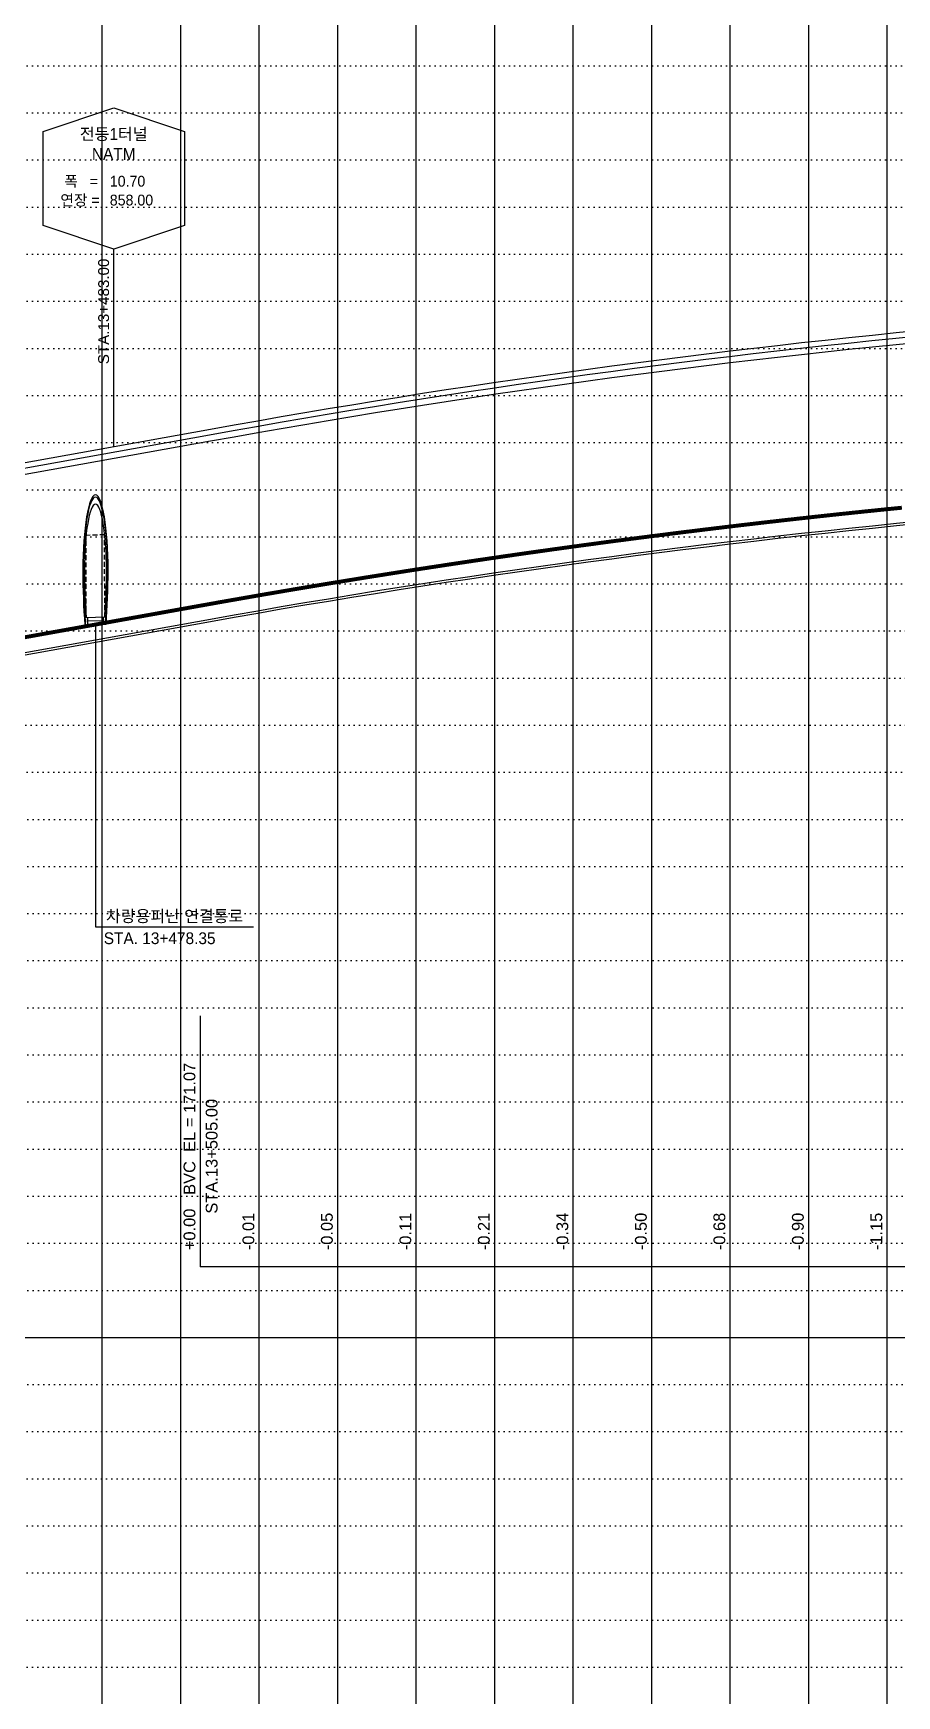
# Model space of a CAD drawing. Header units: millimetres. Extents: x -1499 to 6658, y -12483 to -6008.
# Drawn here: x 2718.7 to 2938.7, y -11124.4 to -10700.8 of the extents above; entities that cross this region are included whole.
import ezdxf
from ezdxf.enums import TextEntityAlignment as Align

# ---------------------------------------------------------------- set-up
doc = ezdxf.new("R2010")
doc.units = ezdxf.units.MM
for name, pattern in [('A-DASHD01', [0.75, 0.5, -0.25]), ('A-DOTLN01H', [0.125, 0, -0.125]), ('CONT', [2, 1, 1])]:
    doc.linetypes.add(name, pattern=pattern)
doc.layers.add('_와꾸', color=7, linetype='Continuous', plot=False)
for name, color, linetype in [('CR-BRDG-NEWC', 4, 'CONT'), ('CR-GRID', 56, 'A-DOTLN01H'), ('CR-TABL-LIN2', 1, 'Continuous'), ('CR-TABL-TEX2', 3, 'Continuous'), ('CS-CONC-MAJR', 4, 'Continuous'), ('CS-EXCV', 3, 'A-DIGLN01'), ('CS-HIDL', 2, 'A-DASHD01'), ('CS-PATT', 1, 'Continuous'), ('구조물인출선', 1, 'Continuous'), ('수직그리드', 1, 'Continuous'), ('신규구조물', 4, 'Continuous'), ('일반제원문자', 3, 'Continuous'), ('일반치수선', 1, 'Continuous'), ('종단계획선', 7, 'Continuous'), ('축척바(문자)', 3, 'Continuous')]:
    doc.layers.add(name, color=color, linetype=linetype)
doc.styles.get("Standard").update_dxf_attribs({"font": 'arial.ttf'})
doc.styles.add('WGTXT', font='Gulim.ttf')
doc.styles.add('돋움', font='Dotum.TTF')
doc.linetypes.add('A-DIGLN01', pattern='A,0.9,-0.2,[19,kscals.shx,S=0.1,R=180,X=0,Y=0],0.9', length=2)
doc.linetypes.add('E-DIGLN01H', pattern='A,0.45,-0.1,[19,kosdic.shx,S=0.05,R=180,X=0,Y=0],0.45', length=1)

# ---------------------------------------------------------------- blocks, each defined once
blk = doc.blocks.new('CRBRDGN')
blk.add_lwpolyline([(-18, 30), (0, 36), (18, 30), (18, 6), (0, 0), (-18, 6)], close=True)
at = {"style": 'WGTXT'}
for s, p in [(' 폭   =', (-13.6, 15.94)), ('연장 =', (-13.6, 11.14))]:
    blk.add_text(s, height=2.76, dxfattribs=at).set_placement(p)
for tag, p in [('BRDG_NAME', (0, 29.35)), ('SUPER_STRU', (0, 24.27))]:
    blk.add_attdef(tag, text='', height=3, dxfattribs=at).set_placement(p, align=Align.MIDDLE_CENTER)
for tag, p in [('BRDG_WID', (-1, 15.94)), ('BRDG_LEN', (-1, 11.14))]:
    blk.add_attdef(tag, p, '', height=2.76, dxfattribs=at)
blk = doc.blocks.new('A$C45AE4252')
at = {"layer": 'CS-CONC-MAJR'}
for p, q in [((2.35, 0.251), (-2.35, 0.227)), ((-2, 0.229), (-2, -0.071)), ((2, 0.099), (-2, 0.079)), ((2, 0.249), (2, -0.051))]:
    blk.add_line(p, q, dxfattribs=at)
for centre, radius in [((-2.605, 0.078), 0.055), ((-2.605, 0.078), 0.05), ((2.599, 0.091), 0.055), ((2.599, 0.091), 0.05)]:
    blk.add_circle(centre, radius, dxfattribs=at)
for centre, radius, start, end in [((0, 2.239), 3.11, 0, 180), ((0, 2.239), 2.81, 0, 180), ((2.375, 2.239), 5.486, 180, 204.93686), ((1.819, 2.239), 4.629, 180, 205.75928), ((-1.717, 2.239), 4.527, 333.94658, 0), ((-2.262, 2.239), 5.371, 334.80006, 0), ((-2.428, 0.47), 0.355, 207.44208, 245.27281), ((-2.605, 0.078), 0.075, 245.9786, 67.78689), ((2.599, 0.091), 0.075, 110.22488, 295.77982), ((2.436, 0.489), 0.355, 292.73895, 330.56968)]:
    blk.add_arc(centre, radius, start, end, dxfattribs=at)
at = {"layer": 'CS-EXCV', "linetype": 'E-DIGLN01H'}
blk.add_lwpolyline([(-2.709, -0.075), (2.709, -0.047, 0.108201), (3.21, 2.239, 1), (-3.21, 2.239, 0.107165)], format="xyb", close=True, dxfattribs=at)
at = {"layer": 'CS-HIDL', "linetype": 'A-DASHD01'}
for p, q in [((2.332, 3.751), (-2.368, 3.727)), ((-2.35, 0.227), (-2.368, 3.727)), ((2.35, 0.251), (2.332, 3.751))]:
    blk.add_line(p, q, dxfattribs=at)
at = {"layer": 'CS-PATT'}
blk.add_line((-2.533, 0.072), (-2.533, 0.072), dxfattribs=at)
for centre, radius, start, end in [((-2.429, 0.469), 0.364, 207.17858, 245.38031), ((-2.605, 0.078), 0.065, 235.26402, 67.78689), ((2.599, 0.091), 0.065, 110.22488, 307.70378), ((2.437, 0.488), 0.364, 292.63145, 327.08872), ((2.436, 0.489), 0.375, 292.61473, 321.19985)]:
    blk.add_arc(centre, radius, start, end, dxfattribs=at)

msp = doc.modelspace()

# ---------------------------------------------------------------- linework, layer by layer
at = {"layer": '_와꾸', "color": 7, "true_color": 0xffffff}
msp.add_lwpolyline([(2236.16, -11033.06), (3036.16, -11033.06), (3036.16, -10517.06), (2236.16, -10517.06)], close=True, dxfattribs=at)
at = {"layer": 'CR-GRID', "linetype": 'A-DOTLN01H', "ltscale": 10}
for p, q in [((696.16, -10709.06), (6196.16, -10709.06)), ((696.16, -10721.06), (6196.16, -10721.06)), ((696.16, -10733.06), (6196.16, -10733.06)), ((696.16, -10745.06), (6196.16, -10745.06)), ((696.16, -10757.06), (6181.16, -10757.06)), ((696.16, -10769.06), (6196.16, -10769.06)), ((696.16, -10781.06), (6196.16, -10781.06)), ((696.16, -10793.06), (6196.16, -10793.06)), ((696.16, -10805.06), (6196.16, -10805.06)), ((696.16, -10817.06), (6196.16, -10817.06)), ((696.16, -10829.06), (6196.16, -10829.06)), ((696.16, -10841.06), (6196.16, -10841.06)), ((2236.16, -10865.06), (6196.16, -10865.06)), ((2236.16, -10877.06), (6196.16, -10877.06)), ((696.16, -10889.06), (6196.16, -10889.06)), ((1436.16, -10901.06), (6196.16, -10901.06)), ((1436.16, -10925.06), (6196.16, -10925.06)), ((1436.16, -10937.06), (6636.16, -10937.06)), ((1436.16, -10949.06), (6636.16, -10949.06)), ((1436.16, -10961.06), (6636.16, -10961.06)), ((1436.16, -10985.06), (6636.16, -10985.06)), ((1436.16, -10997.06), (6636.16, -10997.06)), ((1436.16, -11009.06), (6636.16, -11009.06)), ((1436.16, -11021.06), (6636.16, -11021.06)), ((1436.16, -11045.06), (6636.16, -11045.06)), ((696.16, -11057.06), (6636.16, -11057.06)), ((696.16, -11069.06), (6636.16, -11069.06)), ((696.16, -11081.06), (6636.16, -11081.06)), ((696.16, -11105.06), (6636.16, -11105.06)), ((696.16, -11117.06), (5436.16, -11117.06))]:
    msp.add_line(p, q, dxfattribs=at)
at = {"layer": 'CR-GRID', "color": 6, "linetype": 'A-DOTLN01H', "ltscale": 10}
for p, q in [((2236.16, -10853.06), (6196.16, -10853.06)), ((1436.16, -10913.06), (6196.16, -10913.06)), ((1436.16, -10973.06), (6636.16, -10973.06)), ((1436.16, -11033.06), (6636.16, -11033.06)), ((696.16, -11093.06), (6636.16, -11093.06))]:
    msp.add_line(p, q, dxfattribs=at)
at = {"layer": 'CR-TABL-LIN2', "color": 3}
for p, q in [((2734.51, -10851.43), (2734.51, -10928.41)), ((2734.51, -10928.41), (2774.8, -10928.41))]:
    msp.add_line(p, q, dxfattribs=at)
at = {"layer": 'CS-CONC-MAJR'}
for points in [[(3151.15, -10767.67, 0.044471), (2763.56, -10803.16), (2327.16, -10881.66)], [(3151.16, -10769.27, 0.044472), (2763.85, -10804.74), (2327.16, -10883.29)], [(2327.16, -10928.57), (2763.85, -10850.02, -0.043359), (3151.16, -10814.55, -4.981195)]]:
    msp.add_lwpolyline(points, format="xyb", dxfattribs=at)
at = {"layer": 'CS-EXCV', "ltscale": 5}
for points in [[(3151.16, -10766.27, 0.044472), (2763.85, -10801.74), (2327.16, -10880.29)], [(2327.16, -10929.17), (2763.85, -10850.62, -0.043359), (3151.16, -10815.15, -4.981195)]]:
    msp.add_lwpolyline(points, format="xyb", dxfattribs=at)
at = {"layer": '구조물인출선'}
for p, q in [((2739.16, -10796.59), (2739.16, -10755.79)), ((2739.16, -10798.09), (2739.16, -10792.09)), ((2739.16, -10802.59), (2739.16, -10796.59)), ((2739.16, -10806.18), (2739.16, -10796.59))]:
    msp.add_line(p, q, dxfattribs=at)
at = {"layer": '수직그리드'}
for p, q in [((2756.16, -10350.2), (2756.16, -11873.06)), ((2776.16, -10379.12), (2776.16, -11873.06)), ((2736.16, -10383.68), (2736.16, -11873.06)), ((2936.16, -10402.69), (2936.16, -11873.06)), ((2916.16, -10415.15), (2916.16, -11873.06)), ((2796.16, -10417.43), (2796.16, -11873.06)), ((2896.16, -10436.18), (2896.16, -11873.06)), ((2816.16, -10450.36), (2816.16, -11873.06)), ((2876.16, -10458.9), (2876.16, -11873.06)), ((2836.16, -10470.56), (2836.16, -11873.06)), ((2856.16, -10475.13), (2856.16, -11873.06))]:
    msp.add_line(p, q, dxfattribs=at)
at = {"layer": '일반치수선'}
for p, q in [((2761.16, -10951.13), (2761.16, -11015.06)), ((2776.16, -10991.92), (2776.16, -11015.06)), ((2796.16, -10991.92), (2796.16, -11015.06)), ((2816.16, -10991.92), (2816.16, -11015.06)), ((2836.16, -10991.92), (2836.16, -11015.06)), ((2856.16, -10991.92), (2856.16, -11015.06)), ((2876.16, -10991.92), (2876.16, -11015.06)), ((2896.16, -10991.92), (2896.16, -11015.06)), ((2916.16, -10991.92), (2916.16, -11015.06)), ((2936.16, -10991.92), (2936.16, -11015.06)), ((3561.16, -11015.06), (2761.16, -11015.06))]:
    msp.add_line(p, q, dxfattribs=at)
at = {"layer": '종단계획선'}
for p, q in [((2761.16, -10846.63), (2762.16, -10846.45)), ((2762.16, -10846.45), (2763.16, -10846.27)), ((2763.16, -10846.27), (2764.16, -10846.09)), ((2764.16, -10846.09), (2765.16, -10845.92)), ((2765.16, -10845.92), (2766.16, -10845.74)), ((2766.16, -10845.74), (2767.16, -10845.56)), ((2767.16, -10845.56), (2768.16, -10845.38))]:
    msp.add_line(p, q, dxfattribs=at)
at = {"layer": '종단계획선', "const_width": 1, "flags": 128}
msp.add_lwpolyline([(1246.16, -11119.15), (2761.16, -10846.63), (2762.36, -10846.42), (2763.56, -10846.2), (2764.76, -10845.99), (2765.96, -10845.77), (2767.16, -10845.56), (2768.36, -10845.35), (2769.56, -10845.14), (2770.76, -10844.93), (2771.96, -10844.72), (2773.16, -10844.51), (2774.36, -10844.3), (2775.56, -10844.09), (2776.76, -10843.88), (2777.96, -10843.67), (2779.16, -10843.47), (2780.36, -10843.26), (2781.56, -10843.06), (2782.76, -10842.85), (2783.96, -10842.65), (2785.16, -10842.44), (2786.36, -10842.24), (2787.56, -10842.04), (2788.76, -10841.84), (2789.96, -10841.64), (2791.16, -10841.44), (2792.36, -10841.24), (2793.56, -10841.04), (2794.76, -10840.84), (2795.96, -10840.64), (2797.16, -10840.45), (2798.36, -10840.25), (2799.56, -10840.06), (2800.76, -10839.86), (2801.96, -10839.67), (2803.16, -10839.47), (2804.36, -10839.28), (2805.56, -10839.09), (2806.76, -10838.9), (2807.96, -10838.71), (2809.16, -10838.52), (2810.36, -10838.33), (2811.56, -10838.14), (2812.76, -10837.95), (2813.96, -10837.76), (2815.16, -10837.57), (2816.36, -10837.39), (2817.56, -10837.2), (2818.76, -10837.02), (2819.96, -10836.83), (2821.16, -10836.65), (2822.36, -10836.47), (2823.56, -10836.28), (2824.76, -10836.1), (2825.96, -10835.92), (2827.16, -10835.74), (2828.36, -10835.56), (2829.56, -10835.38), (2830.76, -10835.2), (2831.96, -10835.02), (2833.16, -10834.85), (2834.36, -10834.67), (2835.56, -10834.49), (2836.76, -10834.32), (2837.96, -10834.14), (2839.16, -10833.97), (2840.36, -10833.8), (2841.56, -10833.62), (2842.76, -10833.45), (2843.96, -10833.28), (2845.16, -10833.11), (2846.36, -10832.94), (2847.56, -10832.77), (2848.76, -10832.6), (2849.96, -10832.43), (2851.16, -10832.26), (2852.36, -10832.1), (2853.56, -10831.93), (2854.76, -10831.77), (2855.96, -10831.6), (2857.16, -10831.44), (2858.36, -10831.27), (2859.56, -10831.11), (2860.76, -10830.95), (2861.96, -10830.79), (2863.16, -10830.62), (2864.36, -10830.46), (2865.56, -10830.3), (2866.76, -10830.14), (2867.96, -10829.99), (2869.16, -10829.83), (2870.36, -10829.67), (2871.56, -10829.51), (2872.76, -10829.36), (2873.96, -10829.2), (2875.16, -10829.05), (2876.36, -10828.89), (2877.56, -10828.74), (2878.76, -10828.59), (2879.96, -10828.44), (2881.16, -10828.28), (2882.36, -10828.13), (2883.56, -10827.98), (2884.76, -10827.83), (2885.96, -10827.69), (2887.16, -10827.54), (2888.36, -10827.39), (2889.56, -10827.24), (2890.76, -10827.1), (2891.96, -10826.95), (2893.16, -10826.81), (2894.36, -10826.66), (2895.56, -10826.52), (2896.76, -10826.38), (2897.96, -10826.23), (2899.16, -10826.09), (2900.36, -10825.95), (2901.56, -10825.81), (2902.76, -10825.67), (2903.96, -10825.53), (2905.16, -10825.39), (2906.36, -10825.25), (2907.56, -10825.12), (2908.76, -10824.98), (2909.96, -10824.84), (2911.16, -10824.71), (2912.36, -10824.58), (2913.56, -10824.44), (2914.76, -10824.31), (2915.96, -10824.18), (2917.16, -10824.04), (2918.36, -10823.91), (2919.56, -10823.78), (2920.76, -10823.65), (2921.96, -10823.52), (2923.16, -10823.39), (2924.36, -10823.26), (2925.56, -10823.14), (2926.76, -10823.01), (2927.96, -10822.88), (2929.16, -10822.76), (2930.36, -10822.63), (2931.56, -10822.51), (2932.76, -10822.39), (2933.96, -10822.26), (2935.16, -10822.14), (2936.36, -10822.02), (2937.56, -10821.9), (2938.76, -10821.78), (2939.96, -10821.66)], dxfattribs=at)

# ---------------------------------------------------------------- block references
at = {"layer": 'CR-BRDG-NEWC'}
msp.add_blockref('CRBRDGN', (2739.16, -10755.79), dxfattribs=at).add_auto_attribs({'BRDG_NAME': '전동1터널', 'SUPER_STRU': 'NATM', 'BRDG_WID': '10.70', 'BRDG_LEN': '858.00'})
at = {"layer": '축척바(문자)', "color": 2, "yscale": 6}
msp.add_blockref('A$C45AE4252', (2734.51, -10851.06), dxfattribs=at)

# ---------------------------------------------------------------- texts
at = {"layer": 'CR-TABL-TEX2', "style": '돋움'}
for s, p in [('차량용피난 연결통로', (2754.68, -10925.68)), ('STA. 13+478.35', (2750.86, -10931.35))]:
    msp.add_text(s, height=3, dxfattribs=at).set_placement(p, align=Align.MIDDLE)
at = {"layer": '신규구조물'}
msp.add_text('STA.13+483.00', height=2.76, rotation=90, dxfattribs=at).set_placement((2737.96, -10758.19), align=Align.RIGHT)
at = {"layer": '일반제원문자'}
for s, p in [('   +0.00   BVC  EL = 171.07', (2759.96, -11014.33)), ('           STA.13+505.00', (2765.6, -11014.33)), ('   -0.01', (2774.96, -11014.33)), ('   -0.05', (2794.96, -11014.33)), ('   -0.11', (2814.96, -11014.33)), ('   -0.21', (2834.96, -11014.33)), ('   -0.34', (2854.96, -11014.33)), ('   -0.50', (2874.96, -11014.33)), ('   -0.68', (2894.96, -11014.33)), ('   -0.90', (2914.96, -11014.33)), ('   -1.15', (2934.96, -11014.33))]:
    msp.add_text(s, height=3, rotation=90, dxfattribs=at).set_placement(p)

doc.saveas('drawing.dxf')
